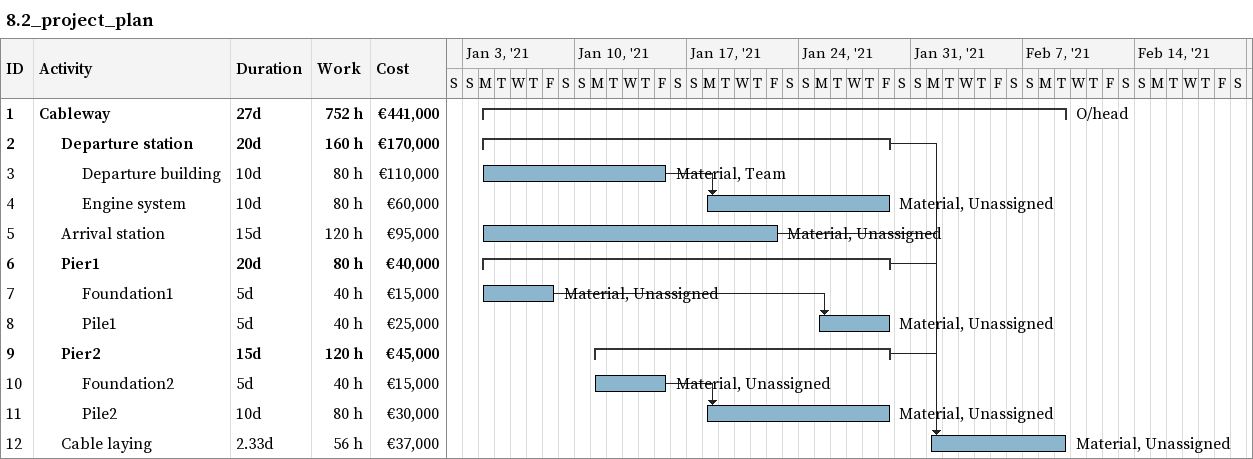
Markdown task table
8.2_project_plan

| ID | Level | Task | Duration | Start | Finish | Predecessors | Resources | Work (h) | Cost (€) |
|---|---|---|---|---|---|---|---|---|---|
| 1 | 1 | **Cableway** | 27d | 2021-01-04 | 2021-02-09 |  | O/head | 752 | 441000 |
| 2 | 2 | **Departure station** | 20d | 2021-01-04 | 2021-01-29 |  |  | 160 | 170000 |
| 3 | 3 | Departure building | 10d | 2021-01-04 | 2021-01-15 |  | Material, Team | 80 | 110000 |
| 4 | 3 | Engine system | 10d | 2021-01-18 | 2021-01-29 | 3 | Material, Unassigned | 80 | 60000 |
| 5 | 2 | Arrival station | 15d | 2021-01-04 | 2021-01-22 |  | Material, Unassigned | 120 | 95000 |
| 6 | 2 | **Pier1** | 20d | 2021-01-04 | 2021-01-29 |  |  | 80 | 40000 |
| 7 | 3 | Foundation1 | 5d | 2021-01-04 | 2021-01-08 |  | Material, Unassigned | 40 | 15000 |
| 8 | 3 | Pile1 | 5d | 2021-01-25 | 2021-01-29 | 7 | Material, Unassigned | 40 | 25000 |
| 9 | 2 | **Pier2** | 15d | 2021-01-11 | 2021-01-29 |  |  | 120 | 45000 |
| 10 | 3 | Foundation2 | 5d | 2021-01-11 | 2021-01-15 |  | Material, Unassigned | 40 | 15000 |
| 11 | 3 | Pile2 | 10d | 2021-01-18 | 2021-01-29 | 10 | Material, Unassigned | 80 | 30000 |
| 12 | 2 | Cable laying | 2.33d | 2021-02-01 | 2021-02-09 | 2, 5, 6, 9 | Material, Unassigned | 56 | 37000 |
